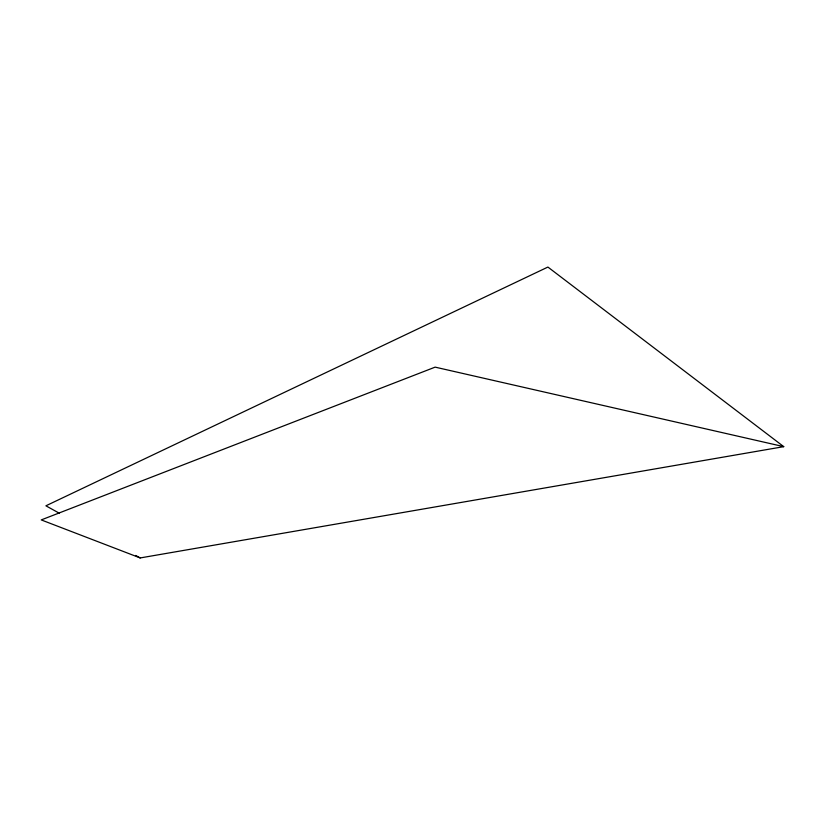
<?xml version="1.0" encoding="UTF-8"?>
<svg xmlns="http://www.w3.org/2000/svg" width="825" height="825" viewBox="0 0 825 825"><rect width="100%" height="100%" fill="white"/><g stroke="black" fill="none" stroke-linecap="round" stroke-linejoin="round"><path stroke-width="1.24" d="M783.75 446.655L435.136 367.135L41.25 519.915L140.198 557.937L783.75 446.655L547.903 267.063L45.901 505.808L59.379 513.253M135.713 555.462L140.198 557.937"/></g></svg>
